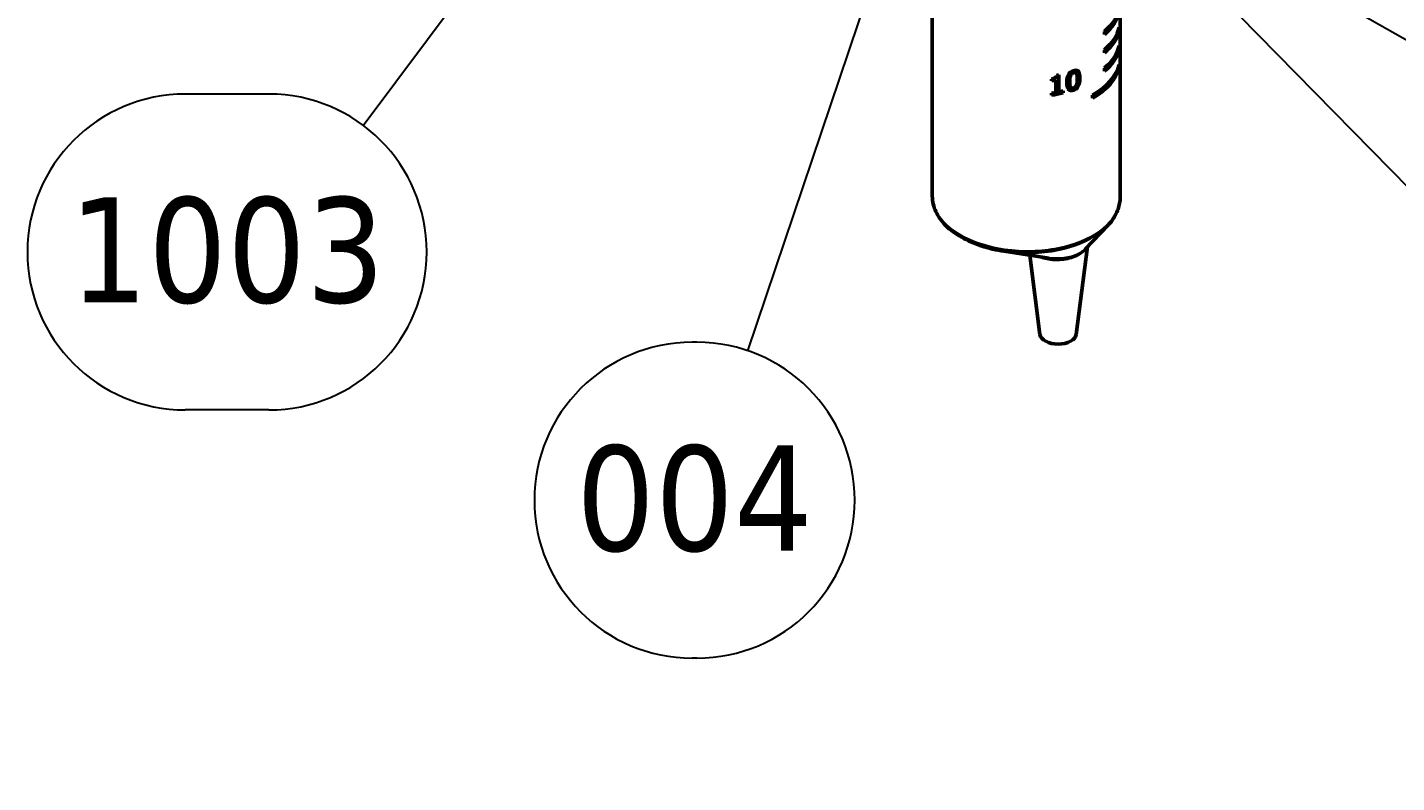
# Model space of a CAD drawing. Header units: millimetres. Extents: x -1205 to 1680, y -1175 to 1188.
# Drawn here: x 1189.2 to 1371.4, y 676.5 to 776.9 of the extents above; entities that cross this region are included whole.
import ezdxf

# ---------------------------------------------------------------- set-up
doc = ezdxf.new("R2010")
doc.units = ezdxf.units.MM
doc.header["$LTSCALE"] = 4
for name, color, linetype, lineweight in [('Symbol (ISO)', 7, 'Continuous', 25), ('Visible (ISO)', 7, 'Continuous', 50), ('Visible Narrow (ISO)', 7, 'Continuous', 35)]:
    doc.layers.add(name, color=color, linetype=linetype, lineweight=lineweight)
doc.styles.add('Note Text (ISO)', font='tahoma.ttf')

# ---------------------------------------------------------------- blocks, each defined once
blk = doc.blocks.new('Balloon8')
at = {"layer": 'Symbol (ISO)'}
for p, q in [((334.152, 198.748), (335.384, 197.679)), ((335.631, 198.113), (334.286, 198.879)), ((335.878, 198.548), (334.435, 199.026)), ((335.384, 197.679), (335.878, 198.548)), ((335.631, 198.113), (350.942, 189.399)), ((355.503, 192.054), (364.478, 192.054)), ((355.503, 181.554), (364.478, 181.554))]:
    blk.add_line(p, q, dxfattribs=at)
at = {"layer": 'Symbol (ISO)', "flags": 128}
blk.add_lwpolyline([(335.878, 198.548), (333.458, 199.35)], dxfattribs=at)
at = {"layer": 'Symbol (ISO)'}
for centre, start, end in [((355.503, 186.804), 90, 270), ((364.478, 186.804), 270, 90)]:
    blk.add_arc(centre, 5.25, start, end, dxfattribs=at)
blk.add_solid([(335.878, 198.548), (333.458, 199.35), (335.384, 197.679), (335.878, 198.548)], dxfattribs=at)
at = {"layer": 'Symbol (ISO)', "insert": (359.99, 187.3), "char_height": 3.5, "attachment_point": 5, "style": 'Note Text (ISO)'}
blk.add_mtext('Syringe', dxfattribs=at)
blk = doc.blocks.new('Balloon14')
at = {"layer": 'Symbol (ISO)'}
for p, q in [((325.107, 213.198), (323.21, 211.495)), ((323.61, 211.196), (325.107, 213.198)), ((324.01, 210.897), (325.107, 213.198)), ((323.21, 211.495), (324.01, 210.897)), ((323.61, 211.196), (308.474, 190.952)), ((305.341, 192.011), (302.554, 192.011)), ((305.341, 181.511), (302.554, 181.511))]:
    blk.add_line(p, q, dxfattribs=at)
at = {"layer": 'Symbol (ISO)', "flags": 128}
blk.add_lwpolyline([(324.01, 210.897), (325.107, 213.198)], dxfattribs=at)
at = {"layer": 'Symbol (ISO)'}
for centre, start, end in [((302.554, 186.761), 90, 270), ((305.341, 186.761), 270, 90)]:
    blk.add_arc(centre, 5.25, start, end, dxfattribs=at)
blk.add_solid([(324.01, 210.897), (325.107, 213.198), (323.21, 211.495), (324.01, 210.897)], dxfattribs=at)
at = {"layer": 'Symbol (ISO)', "insert": (303.948, 186.798), "char_height": 3.5, "attachment_point": 5, "style": 'Note Text (ISO)'}
blk.add_mtext('1003', dxfattribs=at)
blk = doc.blocks.new('Balloon15')
at = {"layer": 'Symbol (ISO)'}
for p, q in [((333.36, 198.974), (332.18, 200.175)), ((333.523, 199.262), (332.18, 200.175)), ((332.18, 200.175), (333.176, 198.651)), ((333.48, 198.187), (333.575, 198.041)), ((333.575, 198.041), (333.634, 198.099)), ((334.959, 197.345), (353.853, 178.1)), ((357.517, 179.618), (366.492, 179.618)), ((357.517, 169.118), (366.492, 169.118))]:
    blk.add_line(p, q, dxfattribs=at)
at = {"layer": 'Symbol (ISO)', "flags": 128}
blk.add_lwpolyline([(334.288, 198.742), (332.18, 200.175)], dxfattribs=at)
at = {"layer": 'Symbol (ISO)'}
for centre, start, end in [((357.517, 174.368), 90, 270), ((366.492, 174.368), 270, 90)]:
    blk.add_arc(centre, 5.25, start, end, dxfattribs=at)
blk.add_solid([(334.288, 198.742), (332.18, 200.175), (333.575, 198.041), (334.288, 198.742)], dxfattribs=at)
at = {"layer": 'Symbol (ISO)', "insert": (362.005, 174.864), "char_height": 3.5, "attachment_point": 5, "style": 'Note Text (ISO)'}
blk.add_mtext('Syringe', dxfattribs=at)
blk = doc.blocks.new('Balloon16')
at = {"layer": 'Symbol (ISO)'}
for p, q in [((326.178, 198.047), (324.905, 195.838)), ((325.378, 195.678), (326.178, 198.047)), ((325.852, 195.518), (326.178, 198.047)), ((325.378, 195.678), (321.258, 183.474)), ((324.905, 195.838), (325.852, 195.518)), ((319.582, 183.758), (319.422, 183.758)), ((319.582, 173.258), (319.422, 173.258))]:
    blk.add_line(p, q, dxfattribs=at)
at = {"layer": 'Symbol (ISO)', "flags": 128}
blk.add_lwpolyline([(325.852, 195.518), (326.178, 198.047)], dxfattribs=at)
at = {"layer": 'Symbol (ISO)'}
for centre, start, end in [((319.422, 178.508), 90, 270), ((319.582, 178.508), 270, 90)]:
    blk.add_arc(centre, 5.25, start, end, dxfattribs=at)
blk.add_solid([(325.852, 195.518), (326.178, 198.047), (324.905, 195.838), (325.852, 195.518)], dxfattribs=at)
at = {"layer": 'Symbol (ISO)', "insert": (319.502, 178.545), "char_height": 3.5, "attachment_point": 5, "style": 'Note Text (ISO)'}
blk.add_mtext('004', dxfattribs=at)

msp = doc.modelspace()

# ---------------------------------------------------------------- linework, layer by layer
at = {"layer": 'Visible (ISO)'}
for p, q in [((1334.647, 809.47), (1334.647, 754.333)), ((1309.647, 795.036), (1309.647, 754.455)), ((1332.575, 775.978), (1332.575, 776.386)), ((1334.522, 776.487), (1334.368, 776.398)), ((1334.522, 776.895), (1334.522, 776.487)), ((1332.575, 773.528), (1332.575, 773.936)), ((1334.522, 774.037), (1334.368, 773.948)), ((1334.522, 774.446), (1334.522, 774.037)), ((1328.734, 770.885), (1328.333, 771.116)), ((1332.575, 771.079), (1332.575, 771.487)), ((1334.522, 771.588), (1334.368, 771.499)), ((1334.522, 771.996), (1334.522, 771.588)), ((1325.494, 769.822), (1325.494, 770.05)), ((1326.093, 769.928), (1325.773, 770.113)), ((1326.093, 768.26), (1326.093, 769.928)), ((1326.504, 770.586), (1326.504, 768.344)), ((1328.15, 768.847), (1327.573, 769.18)), ((1325.494, 767.9), (1325.494, 768.154)), ((1326.504, 768.344), (1326.093, 768.581)), ((1327.051, 768.215), (1326.739, 768.396)), ((1327.051, 768.469), (1327.051, 768.215)), ((1330.986, 767.505), (1330.986, 767.914)), ((1332.987, 750.56), (1329.975, 747.41)), ((1325.17, 746.237), (1319.219, 747.138)), ((1328.807, 736.089), (1330.314, 747.765)), ((1323.973, 736.089), (1322.613, 746.624))]:
    msp.add_line(p, q, dxfattribs=at)
for centre, major_axis, start_param, end_param in [((1322.147, 780.365), (12.5, 0), 5.6991451, 6.1412883), ((1322.147, 779.957), (12.5, 0), 5.6991451, 6.1412883), ((1322.147, 777.916), (12.5, 0), 5.6991451, 6.1412883), ((1322.147, 777.507), (12.5, 0), 5.6991451, 6.1412883), ((1322.147, 775.466), (12.5, 0), 5.6991451, 6.1412883), ((1322.147, 775.058), (12.5, 0), 5.6991451, 6.1412883), ((1322.147, 773.017), (12.5, 0), 5.4977871, 6.1412883), ((1322.147, 772.608), (12.5, 0), 5.4977871, 6.1412883), ((1322.147, 776.776), (-12.5, 0), 1.8418061, 1.8919585), ((1322.147, 777.351), (12.5, 0), 5.0403902, 5.0683917), ((1322.147, 775.108), (12.5, 0), 4.9833988, 5.0335512), ((1322.147, 774.854), (-12.5, 0), 1.8418061, 1.9739041), ((1322.147, 775.108), (12.5, 0), 5.0683917, 5.1154968), ((1326.39, 736.193), (-2.423, 0), 0.0743885, 3.0672041)]:
    msp.add_ellipse(centre, major_axis=major_axis, ratio=0.5773503, start_param=start_param, end_param=end_param, dxfattribs=at)
for points, knots in [([(1327.546, 769.587), (1327.546, 769.849), (1327.572, 770.123), (1327.701, 770.517), (1327.763, 770.63), (1327.887, 770.803), (1327.958, 770.879), (1328.102, 770.992), (1328.165, 771.033), (1328.302, 771.105), (1328.375, 771.135), (1328.448, 771.16)], [0, 0, 0, 0, 0.09606985, 0.09606985, 0.15571369, 0.15571369, 0.21272674, 0.21272674, 0.25390628, 0.25390628, 0.29898075, 0.29898075, 0.29898075, 0.29898075]), ([(1328.448, 770.884), (1328.387, 770.863), (1328.325, 770.835), (1328.235, 770.772), (1328.192, 770.738), (1328.125, 770.655), (1328.104, 770.625), (1328.066, 770.559), (1328.05, 770.524), (1328.036, 770.488)], [0, 0, 0, 0, 0.021189268, 0.021189268, 0.033225555, 0.033225555, 0.039655995, 0.039655995, 0.046731145, 0.046731145, 0.046731145, 0.046731145]), ([(1328.448, 771.16), (1328.559, 771.197), (1328.669, 771.221), (1328.85, 771.216), (1328.92, 771.198), (1329.03, 771.134), (1329.083, 771.089), (1329.191, 770.912), (1329.227, 770.792), (1329.278, 770.516), (1329.288, 770.343), (1329.288, 770.175)], [0, 0, 0, 0, 0.03854667, 0.03854667, 0.06893349, 0.06893349, 0.09362726, 0.09362726, 0.12306732, 0.12306732, 0.16070217, 0.16070217, 0.16070217, 0.16070217]), ([(1328.841, 770.764), (1328.818, 770.811), (1328.786, 770.852), (1328.7, 770.907), (1328.658, 770.913), (1328.605, 770.916), (1328.577, 770.914), (1328.515, 770.904), (1328.481, 770.895), (1328.448, 770.884)], [0, 0, 0, 0, 0.022080849, 0.022080849, 0.044000697, 0.044000697, 0.067463353, 0.067463353, 0.093598686, 0.093598686, 0.093598686, 0.093598686]), ([(1325.494, 770.05), (1325.643, 770.074), (1325.807, 770.112), (1325.996, 770.205), (1326.031, 770.234), (1326.083, 770.282), (1326.106, 770.313), (1326.154, 770.402), (1326.169, 770.462), (1326.174, 770.518)], [0, 0, 0, 0, 0.04662709, 0.04662709, 0.07112789, 0.07112789, 0.10523273, 0.10523273, 0.16126208, 0.16126208, 0.16126208, 0.16126208]), ([(1328.448, 768.568), (1328.333, 768.53), (1328.217, 768.508), (1328.023, 768.519), (1327.946, 768.542), (1327.828, 768.614), (1327.768, 768.664), (1327.651, 768.853), (1327.613, 768.974), (1327.557, 769.25), (1327.546, 769.421), (1327.546, 769.587)], [0, 0, 0, 0, 0.03991737, 0.03991737, 0.07141712, 0.07141712, 0.09610617, 0.09610617, 0.12382712, 0.12382712, 0.15916654, 0.15916654, 0.15916654, 0.15916654]), ([(1328.036, 770.488), (1327.994, 770.383), (1327.972, 770.268), (1327.953, 770.104), (1327.937, 769.949), (1327.937, 769.7)], [0, 0, 0, 0, 0.03695054, 0.03695054, 0.058690422, 0.058690422, 0.058690422, 0.058690422]), ([(1327.937, 769.7), (1327.937, 769.562), (1327.941, 769.402), (1327.962, 769.215), (1327.977, 769.093), (1328.033, 768.979)], [0, 0, 0, 0, 0.050916089, 0.050916089, 0.071169861, 0.071169861, 0.071169861, 0.071169861]), ([(1329.288, 770.175), (1329.288, 769.906), (1329.264, 769.623), (1329.146, 769.224), (1329.092, 769.109), (1328.976, 768.928), (1328.91, 768.852), (1328.778, 768.736), (1328.719, 768.695), (1328.589, 768.622), (1328.518, 768.592), (1328.448, 768.568)], [0, 0, 0, 0, 0.09877974, 0.09877974, 0.15618609, 0.15618609, 0.2079039, 0.2079039, 0.24518562, 0.24518562, 0.28616033, 0.28616033, 0.28616033, 0.28616033]), ([(1328.448, 768.845), (1328.508, 768.865), (1328.568, 768.893), (1328.655, 768.957), (1328.696, 768.992), (1328.76, 769.075), (1328.779, 769.106), (1328.815, 769.173), (1328.831, 769.21), (1328.843, 769.246)], [0, 0, 0, 0, 0.020728516, 0.020728516, 0.033128978, 0.033128978, 0.040048494, 0.040048494, 0.047674058, 0.047674058, 0.047674058, 0.047674058]), ([(1328.937, 770.039), (1328.937, 770.183), (1328.932, 770.338), (1328.909, 770.535), (1328.892, 770.662), (1328.841, 770.764)], [0, 0, 0, 0, 0.052988182, 0.052988182, 0.075973294, 0.075973294, 0.075973294, 0.075973294]), ([(1328.843, 769.246), (1328.881, 769.351), (1328.903, 769.469), (1328.924, 769.657), (1328.937, 769.801), (1328.937, 770.039)], [0, 0, 0, 0, 0.036188853, 0.036188853, 0.059373291, 0.059373291, 0.059373291, 0.059373291]), ([(1328.033, 768.979), (1328.058, 768.929), (1328.091, 768.886), (1328.184, 768.824), (1328.23, 768.817), (1328.282, 768.812), (1328.313, 768.814), (1328.378, 768.824), (1328.413, 768.833), (1328.448, 768.845)], [0, 0, 0, 0, 0.02262796, 0.02262796, 0.0463913, 0.0463913, 0.0759102, 0.0759102, 0.10878613, 0.10878613, 0.10878613, 0.10878613]), ([(1319.219, 747.138), (1318.689, 747.218), (1318.167, 747.319), (1317.149, 747.559), (1316.652, 747.698), (1315.693, 748.015), (1315.23, 748.191), (1314.345, 748.579), (1313.923, 748.791), (1313.128, 749.245), (1312.754, 749.488), (1312.063, 750.004), (1311.744, 750.276), (1311.168, 750.846), (1310.91, 751.144), (1310.462, 751.762), (1310.272, 752.083), (1309.963, 752.74), (1309.845, 753.077), (1309.687, 753.762), (1309.647, 754.109), (1309.647, 754.455)], [-0.5619211, -0.5619211, -0.5619211, -0.5619211, -0.4288507, -0.4288507, -0.2957803, -0.2957803, -0.1627099, -0.1627099, -0.0296395, -0.0296395, 0.1034309, 0.1034309, 0.2365014, 0.2365014, 0.3695718, 0.3695718, 0.5026422, 0.5026422, 0.6357126, 0.6357126, 0.768783, 0.768783, 0.768783, 0.768783]), ([(1334.647, 754.333), (1334.647, 754.065), (1334.624, 753.797), (1334.532, 753.265), (1334.462, 753.001), (1334.28, 752.483), (1334.167, 752.228), (1333.898, 751.729), (1333.743, 751.485), (1333.394, 751.012), (1333.2, 750.782), (1332.987, 750.56)], [-2.37281571, -2.37281571, -2.37281571, -2.37281571, -2.27100512, -2.27100512, -2.16919453, -2.16919453, -2.06738394, -2.06738394, -1.96557336, -1.96557336, -1.86376277, -1.86376277, -1.86376277, -1.86376277])]:
    msp.add_open_spline(points, degree=3, knots=knots, dxfattribs=at)
at = {"layer": 'Visible Narrow (ISO)'}
for p, q in [((1328.448, 770.884), (1328.179, 771.039)), ((1327.937, 769.7), (1327.562, 769.917)), ((1328.033, 768.979), (1327.564, 769.25)), ((1328.448, 768.568), (1327.596, 769.06)), ((1328.036, 770.488), (1327.774, 770.639)), ((1329.288, 770.175), (1328.925, 770.385))]:
    msp.add_line(p, q, dxfattribs=at)
msp.add_ellipse((1313.523, 749.6), major_axis=(-0.259, -0.428), ratio=0.5823689, start_param=5.5101217, end_param=6.2831853, dxfattribs=at)
for points, knots in [([(1313.163, 749.399), (1312.591, 749.745), (1312.077, 750.124), (1310.92, 751.174), (1310.385, 751.884), (1309.784, 753.222), (1309.649, 753.839), (1309.648, 754.455)], [-6.28318531, -6.28318531, -6.28318531, -6.28318531, -6.08564809, -6.08564809, -5.76958855, -5.76958855, -5.51440231, -5.51440231, -5.51440231, -5.51440231]), ([(1334.647, 754.333), (1334.647, 754.197), (1334.641, 754.061), (1334.499, 752.57), (1333.715, 751.24), (1331.096, 749.064), (1329.293, 748.211), (1325.047, 747.149), (1322.578, 746.985), (1317.551, 747.489), (1315.036, 748.264), (1313.163, 749.399)], [-2.3728157, -2.3728157, -2.3728157, -2.3728157, -2.3171696, -2.3171696, -1.7622274, -1.7622274, -1.2210322, -1.2210322, -0.6466567, -0.6466567, 0, 0, 0, 0]), ([(1319.22, 747.139), (1319.555, 747.087), (1319.895, 747.045), (1322.561, 746.779), (1325.013, 746.951), (1329.245, 748.028), (1331.046, 748.884), (1332.563, 750.142), (1332.784, 750.348), (1332.986, 750.56)], [0.5619211, 0.5619211, 0.5619211, 0.5619211, 0.6466567, 0.6466567, 1.2210322, 1.2210322, 1.7622274, 1.7622274, 1.8637628, 1.8637628, 1.8637628, 1.8637628]), ([(1323.918, 746.427), (1324.159, 746.322), (1324.421, 746.235), (1325.296, 746.019), (1325.963, 745.963), (1327.332, 746.045), (1328.032, 746.198), (1329.298, 746.706), (1329.827, 747.086), (1330.145, 747.553), (1330.172, 747.598), (1330.197, 747.644)], [-3.0626455, -3.0626455, -3.0626455, -3.0626455, -2.8302205, -2.8302205, -2.332025, -2.332025, -1.7945395, -1.7945395, -1.1801572, -1.1801572, -1.1153759, -1.1153759, -1.1153759, -1.1153759]), ([(1329.974, 747.411), (1329.653, 747.076), (1329.203, 746.788), (1328.065, 746.341), (1327.356, 746.199), (1326.138, 746.142), (1325.645, 746.166), (1325.17, 746.238)], [1.3114958, 1.3114958, 1.3114958, 1.3114958, 1.7945395, 1.7945395, 2.332025, 2.332025, 2.684328, 2.684328, 2.684328, 2.684328])]:
    msp.add_open_spline(points, degree=3, knots=knots, dxfattribs=at)

# ---------------------------------------------------------------- block references
at = {"layer": 'Symbol (ISO)', "xscale": 4, "yscale": 4, "zscale": 4}
for name in ['Balloon14', 'Balloon15', 'Balloon8', 'Balloon16']:
    msp.add_blockref(name, (0, 0), dxfattribs=at)

doc.saveas('drawing.dxf')
